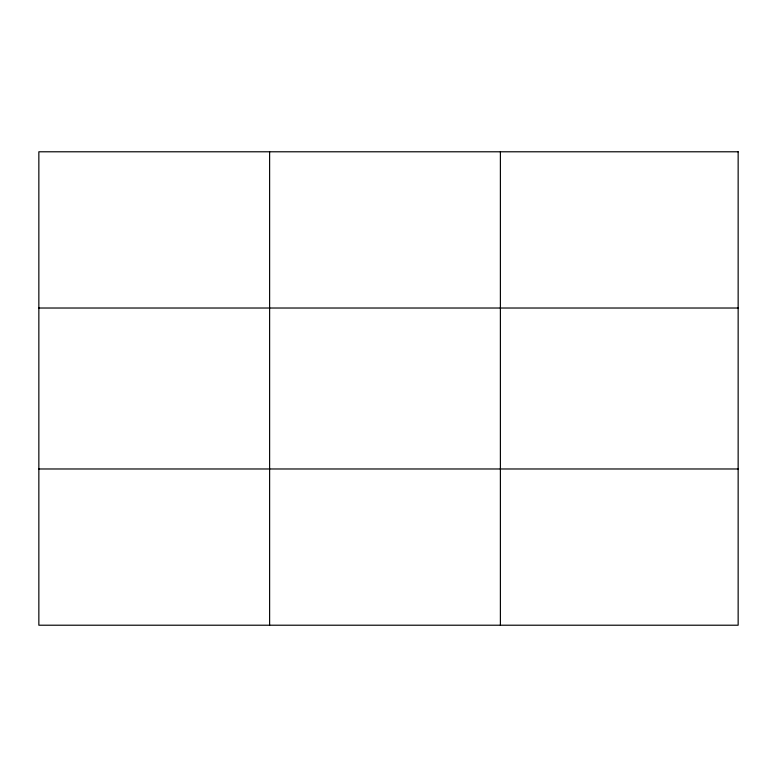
<?xml version="1.0" encoding="UTF-8"?>
<svg xmlns="http://www.w3.org/2000/svg" width="777" height="777" viewBox="0 0 777 777"><rect width="100%" height="100%" fill="white"/><g stroke="black" fill="none" stroke-linecap="round" stroke-linejoin="round"><path stroke-width="1.17" d="M269.619 151.787L269.619 625.213M500.388 151.787L500.388 625.213M38.85 308.022L738.15 308.022M38.85 468.978L738.15 468.978M738.15 151.787L738.15 625.213L38.85 625.213L38.85 151.787L738.15 151.787"/></g></svg>
